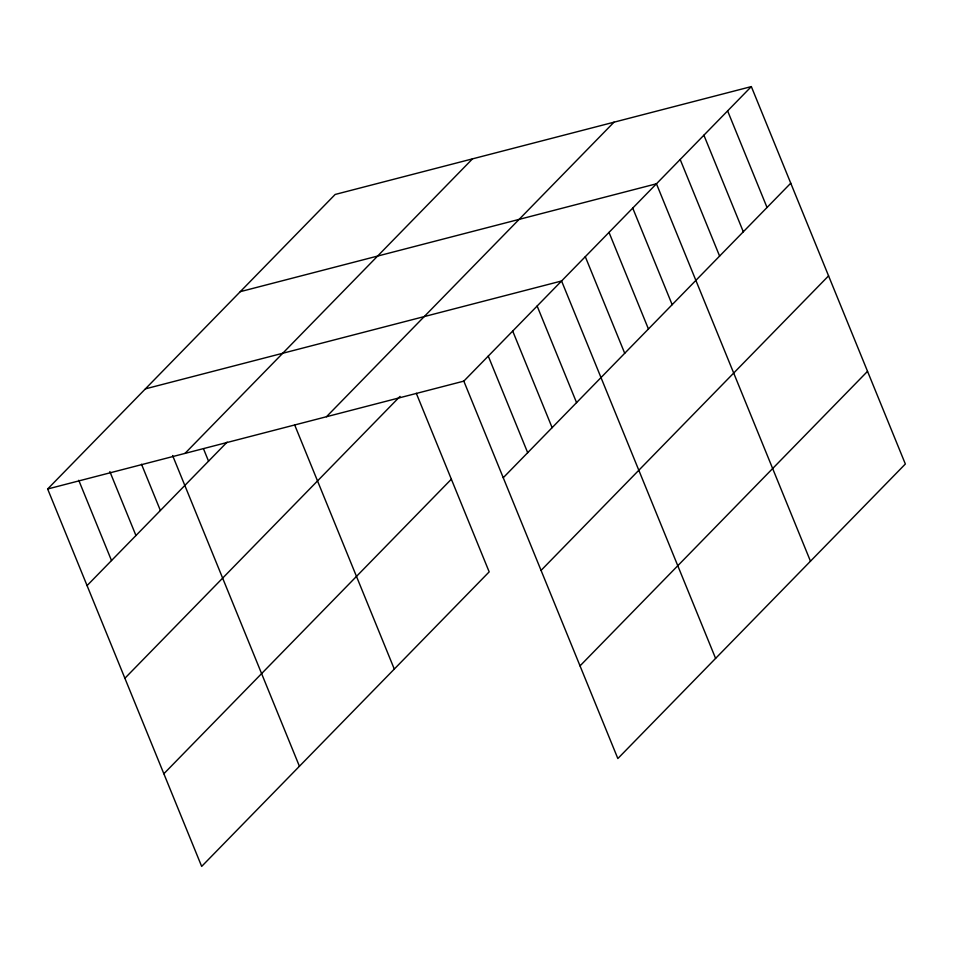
<?xml version="1.0" encoding="UTF-8"?>
<svg xmlns="http://www.w3.org/2000/svg" width="953" height="953" viewBox="0 0 953 953"><rect width="100%" height="100%" fill="white"/><g stroke="black" fill="none" stroke-linecap="round" stroke-linejoin="round"><path stroke-width="1.43" d="M416.294 393.279L489.175 571.871L201.667 866.408L47.65 488.996L335.158 194.46L751.333 86.592L905.35 464.004L617.842 758.54L463.825 381.129L751.333 86.592M184.989 453.402L472.497 158.865M87.068 585.595L227.112 442.144M326.486 416.723L613.994 122.187M124.891 678.262L400.022 396.412M163.856 773.741L451.353 479.204M503.244 477.727L790.752 183.19M541.066 570.394L828.574 275.858M580.032 665.873L867.528 371.336M240.275 291.666L656.45 183.786L810.467 561.198M145.404 388.86L561.579 280.992L715.596 658.392M47.65 488.996L463.825 381.129M727.615 110.893L767.034 207.492M703.898 135.195L743.316 231.793M680.18 159.485L719.598 256.083M632.732 208.088L672.163 304.686M609.015 232.389L648.433 328.988M585.297 256.691L624.715 353.289M537.135 306.02L576.565 402.619M512.702 331.06L552.121 427.659M488.258 356.088L527.688 452.699M294.715 425.05L394.292 669.066M203.549 448.911L208.54 461.157M172.612 455.522L299.421 766.272M141.509 464.23L160.39 510.498M109.857 471.58L135.945 535.526M78.754 480.288L111.513 560.567"/></g></svg>
